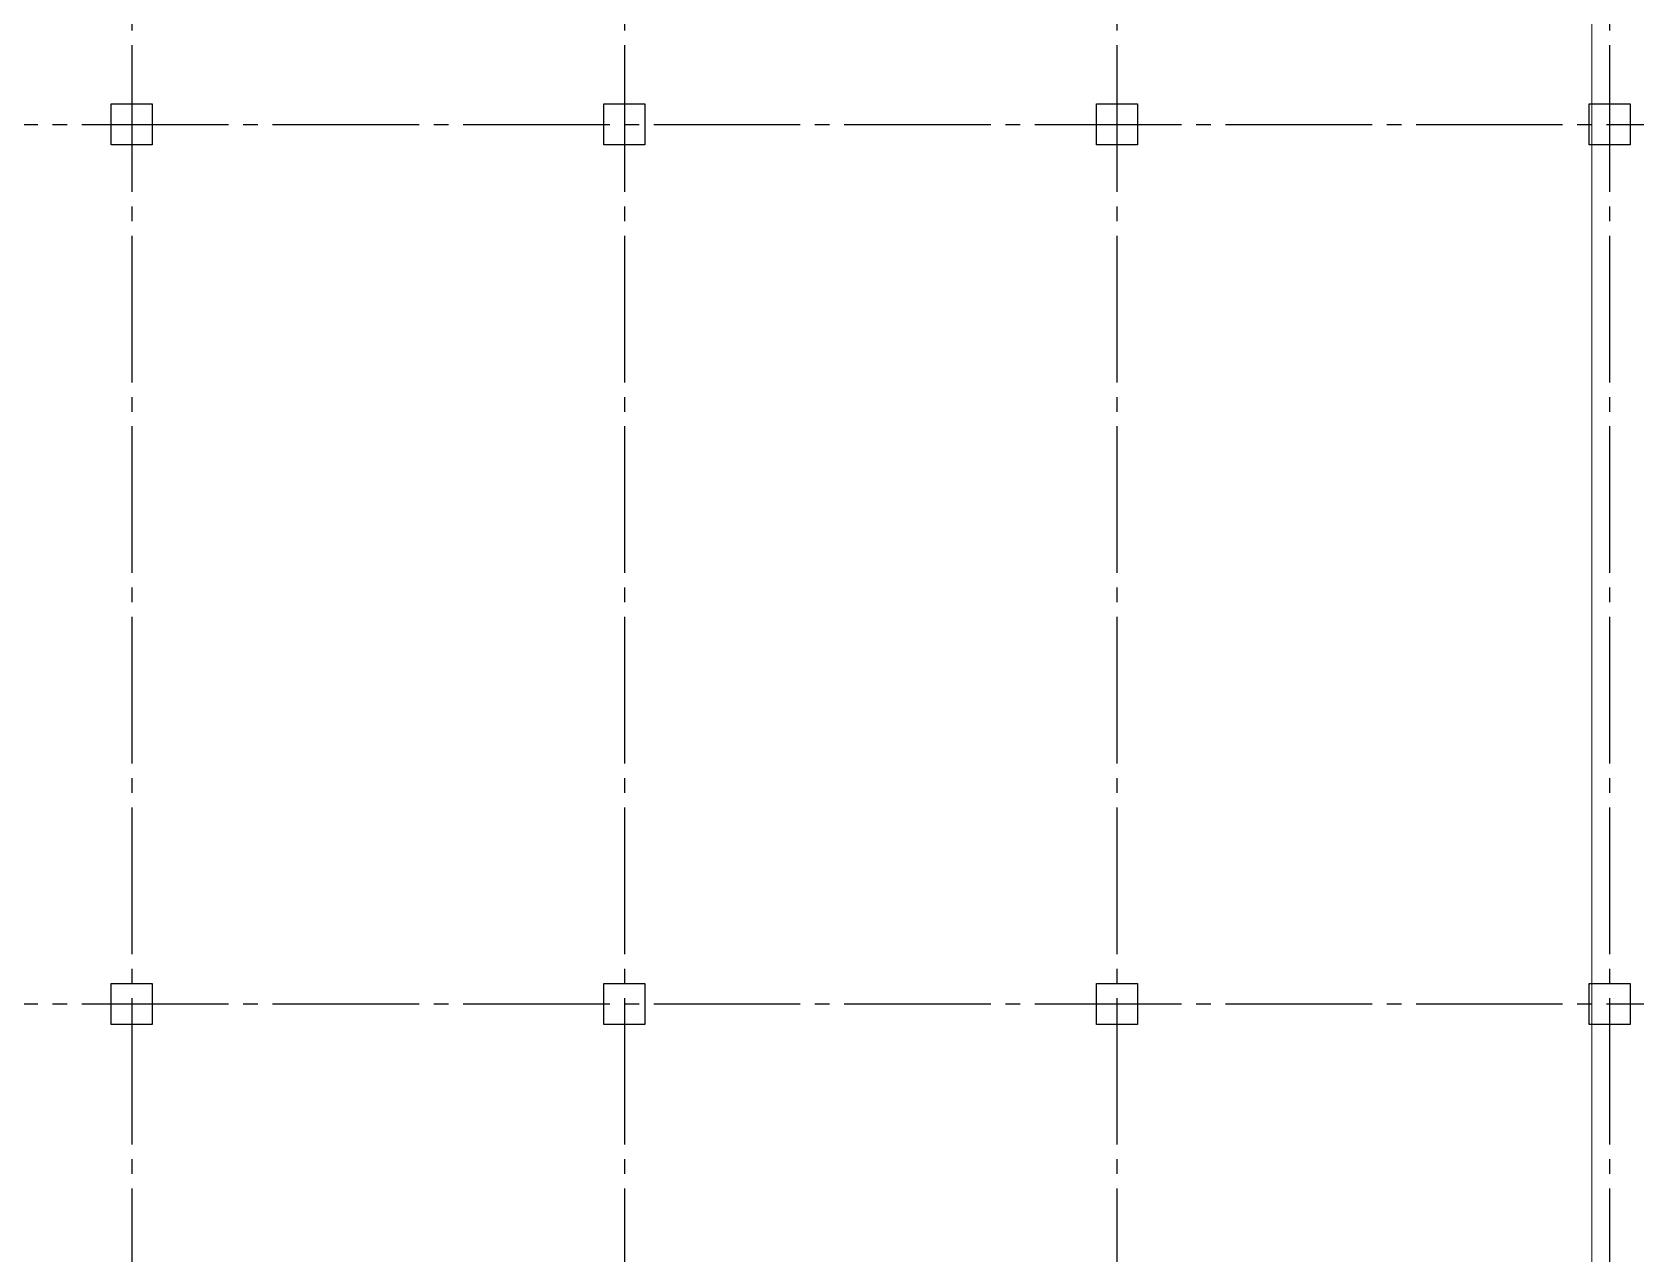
# Model space of a CAD drawing. Extents: x -18489 to 27370, y -8745 to 11880.
# Drawn here: x 6670 to 9405, y 1074 to 3157 of the extents above; entities that cross this region are included whole.
import ezdxf
from ezdxf.enums import TextEntityAlignment as Align

# ---------------------------------------------------------------- set-up
doc = ezdxf.new("R2010")
doc.units = 0
doc.header["$LTSCALE"] = 100
doc.linetypes.add('X-S-FAB-L10$0$COL-CEN-LIN', pattern=[3.25, 2.5, -0.25, 0.25, -0.25])
for name, color, linetype in [('X-S-FAB-L10$0$0-DIM-TXT', 8, 'Continuous'), ('X-S-FAB-L10$0$BLOCK', 8, 'Continuous'), ('X-S-FAB-L10$0$CCL', 8, 'X-S-FAB-L10$0$COL-CEN-LIN'), ('X-S-FAB-L10$0$COL-S', 8, 'Continuous'), ('X-S-FAB-L10$0$S-FNDN', 8, 'Continuous')]:
    doc.layers.add(name, color=color, linetype=linetype)
doc.styles.add('X-S-FAB-L10$0$CHINA', font='simplex.shx', dxfattribs={"width": 0.75, "bigfont": 'chineset.shx'})
doc.styles.add('X-S-FAB-L10$0$Standard', font='', dxfattribs={"width": 0.8})
doc.styles.add('X-S-FAB-L10$0$TG_NOTE_TEXT', font='simplex.shx', dxfattribs={"width": 0.75, "bigfont": 'chineset.shx'})
doc.styles.get('X-S-FAB-L10$0$Standard').set_extended_font_data('Microsoft JhengHei')

# ---------------------------------------------------------------- blocks, each defined once
blk = doc.blocks.new('X-S-FAB-L10$0$FAB2-L05')
at = {"layer": 'X-S-FAB-L10$0$CCL'}
for p, q in [((-19320, 11005), (-19320, 0)), ((-18480, 11005), (-18480, 0)), ((-17640, 11005), (-17640, 0)), ((-16800, 11005), (-16800, 0)), ((-26880, 3720), (1210, 3720)), ((-26880, 2220), (1210, 2220))]:
    blk.add_line(p, q, dxfattribs=at)
at = {"layer": 'X-S-FAB-L10$0$COL-S'}
for points in [[(-19355, 3755), (-19285, 3755), (-19285, 3685), (-19355, 3685)], [(-18515, 3755), (-18445, 3755), (-18445, 3685), (-18515, 3685)], [(-17675, 3755), (-17605, 3755), (-17605, 3685), (-17675, 3685)], [(-16835, 3755), (-16765, 3755), (-16765, 3685), (-16835, 3685)], [(-19355, 2255), (-19285, 2255), (-19285, 2185), (-19355, 2185)], [(-18515, 2255), (-18445, 2255), (-18445, 2185), (-18515, 2185)], [(-17675, 2255), (-17605, 2255), (-17605, 2185), (-17675, 2185)], [(-16835, 2255), (-16765, 2255), (-16765, 2185), (-16835, 2185)]]:
    blk.add_lwpolyline(points, close=True, dxfattribs=at)
blk = doc.blocks.new('X-S-FAB-L10')
at = {"layer": 'X-S-FAB-L10$0$COL-S'}
for p, q in [((6805, 3035), (6875, 3035)), ((6805, 2965), (6805, 3035)), ((6875, 3035), (6875, 2965)), ((7645, 3035), (7715, 3035)), ((7645, 2965), (7645, 3035)), ((7715, 3035), (7715, 2965)), ((8485, 3035), (8555, 3035)), ((8485, 2965), (8485, 3035)), ((8555, 3035), (8555, 2965)), ((9325, 3035), (9395, 3035)), ((9325, 2965), (9325, 3035)), ((9395, 3035), (9395, 2965)), ((6875, 2965), (6805, 2965)), ((7715, 2965), (7645, 2965)), ((8555, 2965), (8485, 2965)), ((9395, 2965), (9325, 2965)), ((6805, 1535), (6875, 1535)), ((6805, 1465), (6805, 1535)), ((6875, 1535), (6875, 1465)), ((7645, 1535), (7715, 1535)), ((7645, 1465), (7645, 1535)), ((7715, 1535), (7715, 1465)), ((8485, 1535), (8555, 1535)), ((8485, 1465), (8485, 1535)), ((8555, 1535), (8555, 1465)), ((9325, 1535), (9395, 1535)), ((9325, 1465), (9325, 1535)), ((9395, 1535), (9395, 1465)), ((6875, 1465), (6805, 1465)), ((7715, 1465), (7645, 1465)), ((8555, 1465), (8485, 1465)), ((9395, 1465), (9325, 1465))]:
    blk.add_line(p, q, dxfattribs=at)
at = {"layer": 'X-S-FAB-L10$0$S-FNDN', "lineweight": 0, "flags": 128}
for points in [[(11935, 9055), (4350, 9055), (4350, 7470), (9330, 7470), (9330, -55), (11935, -55), (11935, 4530), (11070, 4530), (11070, 5003), (11935, 5003)], [(4350, 7470), (1830, 7470), (1830, 1500), (1812.5, 1500), (1812.5, -55), (9330, -55), (9330, 7470)]]:
    blk.add_lwpolyline(points, close=True, dxfattribs=at)
at = {"layer": 'X-S-FAB-L10$0$BLOCK'}
blk.add_blockref('X-S-FAB-L10$0$FAB2-L05', (26160, -720), dxfattribs=at)
at = {"style": 'X-S-FAB-L10$0$TG_NOTE_TEXT', "width": 0.5, "flags": 1}
for p in [(7463.301, 9020), (18268.251, 8649), (11197.77, 4800.167), (16485.801, 4800.167), (25420.27, 2635), (13360, 320.001, 0), (7463.301, -33.333)]:
    blk.add_attdef('WH', text='', height=20, dxfattribs=at).set_placement(p, align=Align.BOTTOM_LEFT)
at = {"width": 0.5}
for style, p in [('X-S-FAB-L10$0$TG_NOTE_TEXT', (7585, 9020)), ('X-S-FAB-L10$0$TG_NOTE_TEXT', (18389.95, 8649)), ('X-S-FAB-L10$0$TG_NOTE_TEXT', (11117.5, 4813.5)), ('X-S-FAB-L10$0$TG_NOTE_TEXT', (16607.5, 4813.5)), ('X-S-FAB-L10$0$TG_NOTE_TEXT', (25350, 2635)), ('X-S-FAB-L10$0$Standard', (13129.375, 325.001, 0)), ('X-S-FAB-L10$0$TG_NOTE_TEXT', (7585, -20))]:
    blk.add_attdef('DESC', text='', height=10, dxfattribs=dict(at, style=style)).set_placement(p, align=Align.BOTTOM_LEFT)
for tag, style, p in [('TYPE', 'X-S-FAB-L10$0$TG_NOTE_TEXT', (7619.286, 9020)), ('NO', 'X-S-FAB-L10$0$TG_NOTE_TEXT', (7650.095, 9020)), ('TYPE', 'X-S-FAB-L10$0$TG_NOTE_TEXT', (18424.236, 8649)), ('NO', 'X-S-FAB-L10$0$TG_NOTE_TEXT', (18455.045, 8649)), ('NO', 'X-S-FAB-L10$0$TG_NOTE_TEXT', (11088.595, 4813.5)), ('TYPE', 'X-S-FAB-L10$0$TG_NOTE_TEXT', (11151.786, 4813.5)), ('TYPE', 'X-S-FAB-L10$0$TG_NOTE_TEXT', (16641.786, 4813.5)), ('NO', 'X-S-FAB-L10$0$TG_NOTE_TEXT', (16672.595, 4813.5)), ('NO', 'X-S-FAB-L10$0$TG_NOTE_TEXT', (25313, 2635)), ('TYPE', 'X-S-FAB-L10$0$TG_NOTE_TEXT', (25350, 2635)), ('NO', 'X-S-FAB-L10$0$Standard', (13100, 320.001, 0)), ('TYPE', 'X-S-FAB-L10$0$Standard', (13129.375, 320.001, 0)), ('TYPE', 'X-S-FAB-L10$0$TG_NOTE_TEXT', (7619.286, -20)), ('NO', 'X-S-FAB-L10$0$TG_NOTE_TEXT', (7650.095, -20))]:
    blk.add_attdef(tag, text='', height=10, dxfattribs=dict(at, style=style)).set_placement(p, align=Align.BOTTOM_RIGHT)
at = {"style": 'X-S-FAB-L10$0$TG_NOTE_TEXT', "width": 0.5, "flags": 1}
for rotation, p in [(180, (43, 7480)), (180, (943, 7480)), (90, (24310, 3717.77)), (270, (17080, 1711.699))]:
    blk.add_attdef('WH', text='', height=20, rotation=rotation, dxfattribs=at).set_placement(p, align=Align.BOTTOM_LEFT)
at = {"width": 0.5}
for rotation, style, p in [(180, 'X-S-FAB-L10$0$Standard', (317.625, 7480)), (180, 'X-S-FAB-L10$0$Standard', (1217.625, 7480)), (90, 'X-S-FAB-L10$0$TG_NOTE_TEXT', (24310, 3647.5)), (270, 'X-S-FAB-L10$0$TG_NOTE_TEXT', (17080, 1605))]:
    blk.add_attdef('DESC', text='', height=10, rotation=rotation, dxfattribs=dict(at, style=style)).set_placement(p, align=Align.BOTTOM_LEFT)
for tag, rotation, style, p in [('TYPE', 180, 'X-S-FAB-L10$0$Standard', (317.625, 7480)), ('NO', 180, 'X-S-FAB-L10$0$Standard', (347, 7480)), ('TYPE', 180, 'X-S-FAB-L10$0$Standard', (1217.625, 7480)), ('NO', 180, 'X-S-FAB-L10$0$Standard', (1247, 7480)), ('TYPE', 90, 'X-S-FAB-L10$0$TG_NOTE_TEXT', (24310, 3647.5)), ('NO', 90, 'X-S-FAB-L10$0$TG_NOTE_TEXT', (24310, 3610.5)), ('TYPE', 270, 'X-S-FAB-L10$0$TG_NOTE_TEXT', (17080, 1605)), ('NO', 270, 'X-S-FAB-L10$0$TG_NOTE_TEXT', (17080, 1573))]:
    blk.add_attdef(tag, text='', height=10, rotation=rotation, dxfattribs=dict(at, style=style)).set_placement(p, align=Align.BOTTOM_RIGHT)
at = {"layer": 'X-S-FAB-L10$0$0-DIM-TXT', "style": 'X-S-FAB-L10$0$CHINA', "width": 0.75}
for p in [(667.414, 7855.1, -2689.4), (22627.353, 6728.814), (25644.722, 6728.814), (24778.787, 5569.051), (1118.252, 4980), (417.801, 4594.623), (23874.84, 4355), (22927.43, 4330.122), (23749.869, 3901.367), (417.801, 3765.236), (1118.252, 3730), (417.801, 3115.79), (536.882, 2227.832), (16908.994, 1782.652), (888.445, 880.466), (16977.43, 750), (18878.841, 750), (25641.221, 553.233), (21364.03, 526.894)]:
    blk.add_attdef('HIG', text='', height=80, dxfattribs=at).set_placement(p, align=Align.MIDDLE_LEFT)

msp = doc.modelspace()

# ---------------------------------------------------------------- block references
msp.add_blockref('X-S-FAB-L10', (0, 0))

doc.saveas('drawing.dxf')
